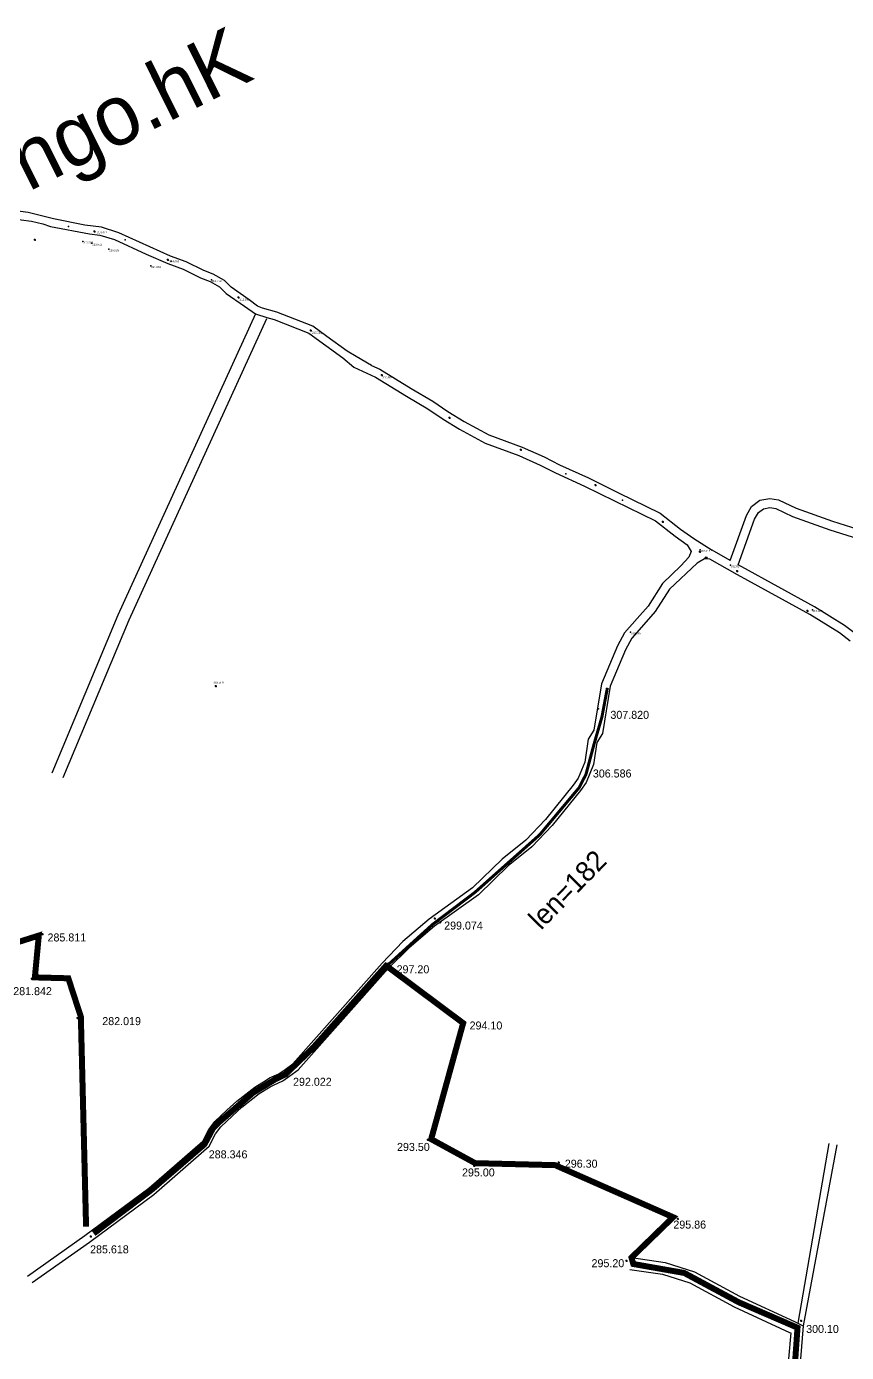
# Model space of a CAD drawing. Header units: metres. Extents: x 154318 to 157191, y 173056 to 174910.
# Drawn here: x 155376 to 155786, y 173705 to 174368 of the extents above; entities that cross this region are included whole.
import ezdxf
from ezdxf.enums import TextEntityAlignment as Align

# ---------------------------------------------------------------- set-up
doc = ezdxf.new("R2010")
doc.units = ezdxf.units.M
doc.header["$MEASUREMENT"] = 0
doc.linetypes.add('DASHED', pattern=[19.05, 12.7, -6.35])
doc.linetypes.add('SOLID_LINE', pattern=[0])
doc.layers.add('AA', color=7, linetype='Continuous')
doc.layers.add('CCCCCC', color=7, linetype='Continuous')
doc.styles.add('STYLE1', font='f1.shx', dxfattribs={"height": 2})

msp = doc.modelspace()

# ---------------------------------------------------------------- linework, layer by layer
at = {"layer": 'CCCCCC', "color": 0}
for points in [[(155367.72284, 174272.25114), (155378.13408, 174270.87533), (155383.83288, 174269.54082), (155387.55654, 174268.18408), (155407.18913, 174264.54334), (155412.32021, 174263.86361), (155419.57693, 174261.67743), (155435.40035, 174254.29345), (155446.23063, 174249.69997), (155453.95697, 174246.91335), (155462.6027, 174242.62706), (155467.46412, 174240.67697), (155472.21747, 174237.99007), (155475.4231, 174234.74514), (155484.67688, 174228.36871), (155490.1407, 174224.54953), (155495.86937, 174222.64944), (155499.54725, 174221.6599), (155516.84713, 174214.85919), (155533.78963, 174202.60799), (155539.3005, 174197.81321)], [(155539.3005, 174197.81321), (155550.19187, 174192.87713), (155565.60449, 174183.39065), (155576.3635, 174177.00521), (155583.9622, 174171.91451), (155592.2288, 174166.8199), (155605.0005, 174159.89121), (155621.89576, 174153.6611), (155632.52547, 174148.96374), (155640.22253, 174145.08767), (155654.70612, 174138.44965), (155669.71816, 174130.99893), (155690.13874, 174121.01608), (155700.03091, 174113.34452), (155705.99209, 174109.1229), (155708.0424, 174105.76147), (155706.80211, 174102.92609), (155702.92338, 174098.53363)], [(155548.22949, 174198.70708), (155552.30846, 174196.85845), (155567.93237, 174187.24192), (155578.76595, 174180.81222), (155586.39586, 174175.70061), (155594.48391, 174170.71605), (155606.86146, 174164.00117), (155623.58533, 174157.83427), (155634.44812, 174153.03391), (155642.1726, 174149.14403), (155656.64431, 174142.51146), (155671.70664, 174135.03577), (155692.53081, 174124.85563), (155702.71139, 174116.96039), (155709.35041, 174112.25873)], [(155727.61708, 174101.30473), (155735.65611, 174123.78184), (155738.22492, 174128.26599), (155742.2951, 174131.40183), (155747.35236, 174132.27821), (155751.67442, 174131.53667), (155760.48186, 174127.39897), (155778.7813, 174120.88566), (155800.80224, 174113.96308)], [(155731.59479, 174099.06389), (155739.75898, 174121.89097), (155741.68302, 174125.24958), (155744.15996, 174127.15793), (155747.35618, 174127.7118), (155750.31269, 174127.20456), (155758.76661, 174123.23293), (155777.35157, 174116.618), (155799.66737, 174109.60272)], [(155702.92338, 174098.53363), (155693.6323, 174089.8026), (155686.45576, 174078.45431), (155680.94854, 174072.24411), (155674.68859, 174065.01585), (155671.19254, 174058.63522), (155663.20021, 174039.68071), (155659.38006, 174016.36578), (155656.53256, 174011.89004), (155654.86497, 174000.51637), (155651.49802, 173992.44258), (155649.07826, 173988.92323), (155635.11534, 173971.81559), (155625.35314, 173961.43988), (155613.45741, 173951.97998), (155598.74007, 173937.59243), (155576.96405, 173921.97833), (155563.81677, 173910.84058)], [(155787.55629, 174060.87739), (155782.1706, 174065.05773), (155767.43279, 174074.26385), (155731.19505, 174094.12414), (155717.30418, 174101.94957), (155714.78148, 174102.05802), (155710.98636, 174099.93546), (155697.13025, 174086.91456), (155690.06433, 174075.7412), (155684.3329, 174069.27817), (155678.40442, 174062.43266), (155675.24958, 174056.67475), (155667.5545, 174038.42521), (155663.67175, 174014.72823), (155660.84547, 174010.28583), (155659.2355, 173999.30521), (155655.47123, 173990.27865), (155652.6815, 173986.22121), (155638.50134, 173968.84741), (155628.4081, 173958.11984), (155616.4385, 173948.60121), (155601.64076, 173934.13506), (155579.73405, 173918.42725), (155567.02195, 173907.65816)], [(155789.97666, 174064.69522), (155784.7489, 174068.75297), (155769.70804, 174078.1484), (155733.38085, 174098.05771), (155731.59479, 174099.06389)]]:
    msp.add_lwpolyline(points, dxfattribs=at)
for points, elevation in [([(155548.22949, 174198.70708), (155540.50921, 174203.20109), (155535.99771, 174205.94671), (155525.75328, 174213.29016), (155518.77271, 174218.40727), (155500.81708, 174225.46049), (155493.72033, 174227.36989), (155491.17479, 174228.45752), (155487.02233, 174231.61022), (155478.00347, 174237.82477), (155474.67121, 174241.19788), (155469.05482, 174244.37262), (155464.23074, 174246.28452), (155455.52899, 174250.59858), (155447.64101, 174253.4435), (155421.76589, 174265.06428), (155413.15187, 174267.79064), (155404.77899, 174268.85234), (155389.085, 174271.96814), (155376.43866, 174275.27467), (155368.78823, 174276.14716)], 313.36682), ([(155490.1407, 174224.54953), (155421.25995, 174073.91072), (155388.24152, 173994.93664)], 311.27615), ([(155495.59731, 174222.05445), (155426.75757, 174071.50533), (155393.77718, 173992.62223)], 311.27615), ([(155376.14219, 173743.573), (155404.79904, 173763.80074), (155436.7455, 173787.53755), (155463.78759, 173811.02179), (155466.75266, 173816.84966), (155469.75421, 173820.87879), (155475.89429, 173826.56913), (155480.73741, 173831.05749), (155489.77253, 173838.04727), (155489.77253, 173838.04727), (155495.4799, 173841.5352), (155497.20939, 173842.59402), (155501.78876, 173844.64429), (155505.00017, 173846.82735), (155508.74313, 173849.62678), (155553.50072, 173900.02041), (155563.81677, 173910.84058)], 284.58155), ([(155378.44888, 173740.30509), (155407.14555, 173760.56094), (155439.25332, 173784.41761), (155466.9991, 173808.51297), (155470.16356, 173814.73273), (155472.74253, 173818.19461), (155478.61323, 173823.63529), (155483.32577, 173828.00265), (155492.04609, 173834.74888), (155497.56574, 173838.1221), (155499.07862, 173839.0483), (155503.74553, 173841.13777), (155507.32359, 173843.57008), (155511.46413, 173846.66685), (155556.44453, 173897.31136), (155567.02195, 173907.65816)], 284.58155), ([(155776.92569, 173809.78825), (155761.31527, 173720.05863)], 320.0464), ([(155780.86649, 173809.10266), (155764.10607, 173718.66776)], 320.0464), ([(155677.34841, 173746.86008), (155693.69924, 173744.53619), (155707.30443, 173740.12633), (155729.53963, 173728.12464), (155757.16813, 173715.42161), (155757.79855, 173715.10742)], 314.03782), ([(155678.19268, 173752.80038), (155695.05644, 173750.40359), (155709.67386, 173745.66564), (155732.22055, 173733.49581), (155759.76014, 173720.83366), (155764.10607, 173718.66776)], 314.03782), ([(155757.79855, 173715.10742), (155756.75743, 173702.23353), (155757.73505, 173690.85434), (155761.23842, 173681.22059), (155764.75197, 173656.44549), (155765.3319, 173651.1314), (155764.22752, 173645.49859), (155758.81404, 173629.46766), (155752.08602, 173599.91979), (155748.21576, 173583.51537), (155747.7283, 173573.96924), (155745.95018, 173543.99297), (155741.83421, 173525.48986), (155734.37544, 173510.77135), (155731.29794, 173502.47017), (155727.68895, 173483.00727), (155728.50688, 173480.33787)], 314.03782), ([(155764.10607, 173718.66776), (155762.77824, 173702.2486), (155763.64508, 173692.15885), (155767.09108, 173682.68285), (155770.70608, 173657.19238), (155771.39563, 173650.87383), (155770.03908, 173643.95485), (155764.59645, 173627.83757), (155757.93108, 173598.56485), (155754.18024, 173582.6666), (155753.71924, 173573.6386), (155751.91124, 173543.1586), (155747.52724, 173523.4506), (155739.88224, 173508.3646), (155737.10324, 173500.8686), (155733.85648, 173483.35914), (155734.20422, 173482.22426)], 314.03782)]:
    msp.add_lwpolyline(points, dxfattribs=dict(at, elevation=elevation))
at = {"layer": 'CCCCCC', "color": 0, "flags": 128}
for points in [[(155409.70645, 174265.62717), (155409.20645, 174265.62717)], [(155409.70645, 174265.62717), (155409.70645, 174266.12717)], [(155409.70645, 174265.62717), (155410.20645, 174265.62717)], [(155409.70645, 174265.62717), (155409.70645, 174265.12717)], [(155379.78216, 174261.56722), (155379.28216, 174261.56722)], [(155379.78216, 174261.56722), (155379.78216, 174262.06722)], [(155379.78216, 174261.56722), (155380.28216, 174261.56722)], [(155379.78216, 174261.56722), (155379.78216, 174261.06722)], [(155446.27995, 174251.60279), (155445.77995, 174251.60279)], [(155446.27995, 174251.60279), (155446.27995, 174252.10279)], [(155446.27995, 174251.60279), (155446.77995, 174251.60279)], [(155446.27995, 174251.60279), (155446.27995, 174251.10279)], [(155481.67158, 174232.76116), (155481.17158, 174232.76116)], [(155481.67158, 174232.76116), (155481.67158, 174233.26116)], [(155481.67158, 174232.76116), (155482.17158, 174232.76116)], [(155481.67158, 174232.76116), (155481.67158, 174232.26116)], [(155517.74615, 174216.18488), (155517.24615, 174216.18488)], [(155517.74615, 174216.18488), (155517.74615, 174216.68488)], [(155517.74615, 174216.18488), (155518.24615, 174216.18488)], [(155517.74615, 174216.18488), (155517.74615, 174215.68488)], [(155553.40147, 174193.89569), (155552.90147, 174193.89569)], [(155553.40147, 174193.89569), (155553.40147, 174194.39569)], [(155553.40147, 174193.89569), (155553.90147, 174193.89569)], [(155553.40147, 174193.89569), (155553.40147, 174193.39569)], [(155587.19766, 174172.59958), (155586.69766, 174172.59958)], [(155587.19766, 174172.59958), (155587.19766, 174173.09958)], [(155587.19766, 174172.59958), (155587.69766, 174172.59958)], [(155587.19766, 174172.59958), (155587.19766, 174172.09958)], [(155622.87954, 174156.59558), (155622.37954, 174156.59558)], [(155622.87954, 174156.59558), (155622.87954, 174157.09558)], [(155622.87954, 174156.59558), (155623.37954, 174156.59558)], [(155622.87954, 174156.59558), (155622.87954, 174156.09558)], [(155660.2517, 174138.90995), (155659.7517, 174138.90995)], [(155660.2517, 174138.90995), (155660.2517, 174139.40995)], [(155660.2517, 174138.90995), (155660.7517, 174138.90995)], [(155660.2517, 174138.90995), (155660.2517, 174138.40995)], [(155693.80507, 174120.62995), (155693.30507, 174120.62995)], [(155693.80507, 174120.62995), (155693.80507, 174121.12995)], [(155693.80507, 174120.62995), (155694.30507, 174120.62995)], [(155693.80507, 174120.62995), (155693.80507, 174120.12995)], [(155712.40958, 174105.65833), (155711.90958, 174105.65833)], [(155712.40958, 174105.65833), (155712.40958, 174106.15833)], [(155712.40958, 174105.65833), (155712.90958, 174105.65833)], [(155712.40958, 174105.65833), (155712.40958, 174105.15833)], [(155730.95338, 174095.94278), (155730.45338, 174095.94278)], [(155730.95338, 174095.94278), (155730.95338, 174096.44278)], [(155730.95338, 174095.94278), (155731.45338, 174095.94278)], [(155730.95338, 174095.94278), (155730.95338, 174095.44278)], [(155766.14392, 174076.08596), (155765.64392, 174076.08596)], [(155766.14392, 174076.08596), (155766.14392, 174076.58596)], [(155766.14392, 174076.08596), (155766.64392, 174076.08596)], [(155766.14392, 174076.08596), (155766.14392, 174075.58596)], [(155470.3499, 174038.39123), (155470.3499, 174038.89123)], [(155470.3499, 174038.39123), (155469.8499, 174038.39123)], [(155470.3499, 174038.39123), (155470.8499, 174038.39123)], [(155470.3499, 174038.39123), (155470.3499, 174037.89123)], [(155579.78963, 173922.31797), (155579.28963, 173922.31797)], [(155579.78963, 173922.31797), (155579.78963, 173922.81797)], [(155579.78963, 173922.31797), (155580.28963, 173922.31797)], [(155579.78963, 173922.31797), (155579.78963, 173921.81797)], [(155383.60285, 173914.54029), (155383.10285, 173914.54029)], [(155383.60285, 173914.54029), (155383.60285, 173915.04029)], [(155383.60285, 173914.54029), (155384.10285, 173914.54029)], [(155383.60285, 173914.54029), (155383.60285, 173914.04029)], [(155556.61509, 173899.7758), (155556.11509, 173899.7758)], [(155556.61509, 173899.7758), (155556.61509, 173900.2758)], [(155556.61509, 173899.7758), (155557.11509, 173899.7758)], [(155556.61509, 173899.7758), (155556.61509, 173899.2758)], [(155378.21708, 173892.18479), (155378.21708, 173892.68479)], [(155378.21708, 173892.18479), (155377.71708, 173892.18479)], [(155378.21708, 173892.18479), (155378.71708, 173892.18479)], [(155378.21708, 173892.18479), (155378.21708, 173891.68479)], [(155401.18105, 173872.531), (155401.18105, 173873.031)], [(155401.18105, 173872.531), (155400.68105, 173872.531)], [(155401.18105, 173872.531), (155401.68105, 173872.531)], [(155401.18105, 173872.531), (155401.18105, 173872.031)], [(155595.07048, 173870.17805), (155594.57048, 173870.17805)], [(155595.07048, 173870.17805), (155595.07048, 173870.67805)], [(155595.07048, 173870.17805), (155595.57048, 173870.17805)], [(155595.07048, 173870.17805), (155595.07048, 173869.67805)], [(155505.32038, 173844.37171), (155504.82038, 173844.37171)], [(155505.32038, 173844.37171), (155505.32038, 173844.87171)], [(155505.32038, 173844.37171), (155505.82038, 173844.37171)], [(155505.32038, 173844.37171), (155505.32038, 173843.87171)], [(155464.00042, 173807.62914), (155463.50042, 173807.62914)], [(155464.00042, 173807.62914), (155464.00042, 173808.12914)], [(155464.00042, 173807.62914), (155464.50042, 173807.62914)], [(155464.00042, 173807.62914), (155464.00042, 173807.12914)], [(155576.39009, 173811.57938), (155575.89009, 173811.57938)], [(155576.39009, 173811.57938), (155576.39009, 173812.07938)], [(155576.39009, 173811.57938), (155576.89009, 173811.57938)], [(155576.39009, 173811.57938), (155576.39009, 173811.07938)], [(155641.77809, 173800.26408), (155641.27809, 173800.26408)], [(155641.77809, 173800.26408), (155641.77809, 173800.76408)], [(155641.77809, 173800.26408), (155642.27809, 173800.26408)], [(155641.77809, 173800.26408), (155641.77809, 173799.76408)], [(155599.48495, 173798.60703), (155598.98495, 173798.60703)], [(155599.48495, 173798.60703), (155599.48495, 173799.10703)], [(155599.48495, 173798.60703), (155599.98495, 173798.60703)], [(155599.48495, 173798.60703), (155599.48495, 173798.10703)], [(155701.3497, 173772.1752), (155700.8497, 173772.1752)], [(155701.3497, 173772.1752), (155701.3497, 173772.6752)], [(155701.3497, 173772.1752), (155701.8497, 173772.1752)], [(155701.3497, 173772.1752), (155701.3497, 173771.6752)], [(155407.76006, 173763.37414), (155407.26006, 173763.37414)], [(155407.76006, 173763.37414), (155407.76006, 173763.87414)], [(155407.76006, 173763.37414), (155408.26006, 173763.37414)], [(155407.76006, 173763.37414), (155407.76006, 173762.87414)], [(155675.62551, 173751.23605), (155675.12551, 173751.23605)], [(155675.62551, 173751.23605), (155675.62551, 173751.73605)], [(155675.62551, 173751.23605), (155676.12551, 173751.23605)], [(155675.62551, 173751.23605), (155675.62551, 173750.73605)], [(155762.98152, 173721.24123), (155762.48152, 173721.24123)], [(155762.98152, 173721.24123), (155762.98152, 173721.74123)], [(155762.98152, 173721.24123), (155763.48152, 173721.24123)], [(155762.98152, 173721.24123), (155762.98152, 173720.74123)]]:
    msp.add_lwpolyline(points, dxfattribs=at)
at = {"layer": 'CCCCCC'}
msp.add_lwpolyline([(155709.35041, 174112.25873), (155718.57404, 174106.39913)], dxfattribs=at)
at = {"layer": 'CCCCCC', "color": 2, "flags": 128}
msp.add_lwpolyline([(155727.61708, 174101.30473), (155718.57404, 174106.39913)], dxfattribs=at)
at = {"layer": 'CCCCCC', "color": 1, "linetype": 'DASHED'}
for points, const_width in [([(155556.32693, 173899.01706), (155578.68952, 173919.31517), (155599.9632, 173935.42151), (155632.23795, 173964.11705), (155652.01295, 173987.72436), (155655.42956, 173994.38287), (155659.53101, 174009.74747), (155663.38585, 174022.99327), (155666.14607, 174037.63004)], 1.5), ([(155409.21424, 173764.84865), (155438.55909, 173786.99065), (155464.6608, 173809.46651), (155468.91212, 173817.47178), (155472.39513, 173820.88332), (155488.92045, 173835.18033), (155500.13779, 173841.99767), (155505.09038, 173844.37171), (155518.90355, 173857.63408), (155555.39737, 173898.61672), (155556.86144, 173897.71918), (155594, 173870), (155578, 173812), (155600, 173800), (155640, 173799), (155699, 173773), (155678.19268, 173752.80038), (155679.08974, 173749.5923), (155704.56921, 173745.12463), (155731.83192, 173730.46494), (155761.21475, 173717.77124), (155759.92744, 173699.572)], 3)]:
    msp.add_lwpolyline(points, dxfattribs=dict(at, const_width=const_width))
at = {"layer": 'CCCCCC', "color": 4, "linetype": 'DASHED', "const_width": 3}
msp.add_lwpolyline([(155357.3345, 173906.06138), (155381.77909, 173913.77591), (155379.80126, 173892.86064), (155396.54102, 173892.40931), (155402.80846, 173873.18262), (155405.42003, 173768.29589)], dxfattribs=at)
at = {"layer": 'CCCCCC', "color": 0}
for centre, radius in [((155409.70645, 174265.62717), 0.23), ((155379.78216, 174261.56722), 0.23), ((155446.27995, 174251.60279), 0.23), ((155481.67158, 174232.76116), 0.23), ((155517.74615, 174216.18488), 0.23), ((155553.40147, 174193.89569), 0.23), ((155587.19766, 174172.59958), 0.23), ((155622.87954, 174156.59558), 0.23), ((155660.2517, 174138.90995), 0.23), ((155693.80507, 174120.62995), 0.23), ((155712.40958, 174105.65833), 0.23), ((155715.49112, 174102.5993, 312.42239), 0.5), ((155730.95338, 174095.94278), 0.23), ((155766.14392, 174076.08596), 0.23), ((155470.3499, 174038.39123), 0.23), ((155579.78963, 173922.31797), 0.23), ((155383.60285, 173914.54029), 0.23), ((155556.61509, 173899.7758), 0.23), ((155378.21708, 173892.18479), 0.23), ((155401.18105, 173872.531), 0.23), ((155595.07048, 173870.17805), 0.23), ((155505.32038, 173844.37171), 0.23), ((155464.00042, 173807.62914), 0.23), ((155576.39009, 173811.57938), 0.23), ((155641.77809, 173800.26408), 0.23), ((155599.48495, 173798.60703), 0.23), ((155701.3497, 173772.1752), 0.23), ((155407.76006, 173763.37414), 0.23), ((155675.62551, 173751.23605), 0.23), ((155762.98152, 173721.24123), 0.23)]:
    msp.add_circle(centre, radius, dxfattribs=at)
at = {"layer": 'CCCCCC', "color": 2}
msp.add_circle((155582.40592, 173920.34306), 0.3, dxfattribs=at)
at = {"layer": 'CCCCCC', "color": 0, "linetype": 'SOLID_LINE'}
for p in [(155396.55837, 174268.23611, 314.41807), (155403.78307, 174260.69746, 313.01894), (155408.34215, 174259.79137, 313.95242), (155424.97712, 174261.45907, 314.42988), (155416.81857, 174256.9351, 313.92287), (155447.91672, 174250.91864, 314.34154), (155437.73841, 174248.61858, 314.05865), (155468.07135, 174241.61532, 313.77752), (155673.75252, 174131.42436, 311.37052), (155712.47441, 174106.56487, 312.41189), (155715.49112, 174102.5993, 312.42239), (155727.77291, 174098.98662, 312.83423), (155768.64229, 174076.5523, 313.48713), (155677.74005, 174065.50887, 310.0645), (155661.60906, 174027.17733, 307.81956), (155656.44188, 173997.5938, 306.58586)]:
    msp.add_point(p, dxfattribs=at)
at = {"layer": 'CCCCCC', "color": 0}
msp.add_point((155645.41907, 174144.52319, 310.66377), dxfattribs=at)

# ---------------------------------------------------------------- texts
at = {"layer": 'AA', "color": 0, "style": 'STYLE1'}
msp.add_text('l,rU hgo.hK', height=30, rotation=26.54272791, dxfattribs=at).set_placement((155310.73946, 174252.55397, 298.92094))
at = {"layer": 'CCCCCC', "color": 0}
for s, height, p in [('314.477', 1, (155410.85588, 174265.86166, 314.477)), ('313.019', 1, (155403.88307, 174260.59746, 313.01894)), ('313.952', 1, (155408.44215, 174259.69137, 313.95242)), ('313.923', 1, (155416.91857, 174256.8351, 313.92287)), ('314.509', 1, (155447.0179, 174251.24382, 314.50927)), ('314.059', 1, (155437.83841, 174248.51858, 314.05865)), ('313.778', 1, (155468.17135, 174241.51531, 313.77752)), ('313.191', 1, (155482.21083, 174232.17174, 313.19109)), ('312.261', 1, (155518.32635, 174215.65303, 312.26069)), ('310.887', 1, (155553.55445, 174193.25437, 310.88659)), ('312.412', 1, (155712.57441, 174106.46487, 312.41189)), ('312.834', 1, (155727.87291, 174098.88662, 312.83423)), ('313.487', 1, (155768.74229, 174076.4523, 313.48713)), ('310.065', 1, (155677.84005, 174065.40887, 310.0645)), ('301.418', 1, (155469.21109, 174040.63057, 301.41796)), ('307.820', 4, (155667.63549, 174026.1039, 307.81956)), ('306.586', 4, (155658.85819, 173996.78644, 306.58586)), ('299.074', 4, (155584.50065, 173920.78326)), ('285.811', 4, (155386.13704, 173914.82603, 285.81133)), ('297.20', 4, (155560.71147, 173898.90751)), ('281.842', 4, (155368.99504, 173887.97696, 281.84164)), ('282.019', 4, (155413.52443, 173872.9942, 282.0191)), ('294.10', 4, (155597.22426, 173870.81781)), ('292.022', 4, (155508.9219, 173842.68317, 292.02211)), ('288.346', 4, (155466.76923, 173806.40092, 288.3462)), ('293.50', 4, (155560.92584, 173810.11917)), ('296.30', 4, (155644.84816, 173801.73892)), ('295.00', 4, (155593.42444, 173797.37442)), ('295.86', 4, (155699.12241, 173771.29716, 315.86605)), ('285.618', 4, (155407.42445, 173758.91892, 285.61785)), ('295.20', 4, (155658.20287, 173751.998, 315.86605)), ('300.10', 4, (155765.53437, 173719.11919, 320.03062))]:
    msp.add_text(s, height=height, dxfattribs=at).set_placement(p, align=Align.TOP_LEFT)
at = {"layer": 'CCCCCC', "color": 1, "insert": (155623.1804, 173920.50292), "char_height": 10, "width": 245, "attachment_point": 1, "rotation": 45.51735641}
msp.add_mtext(' len=182', dxfattribs=at)

doc.saveas('drawing.dxf')
